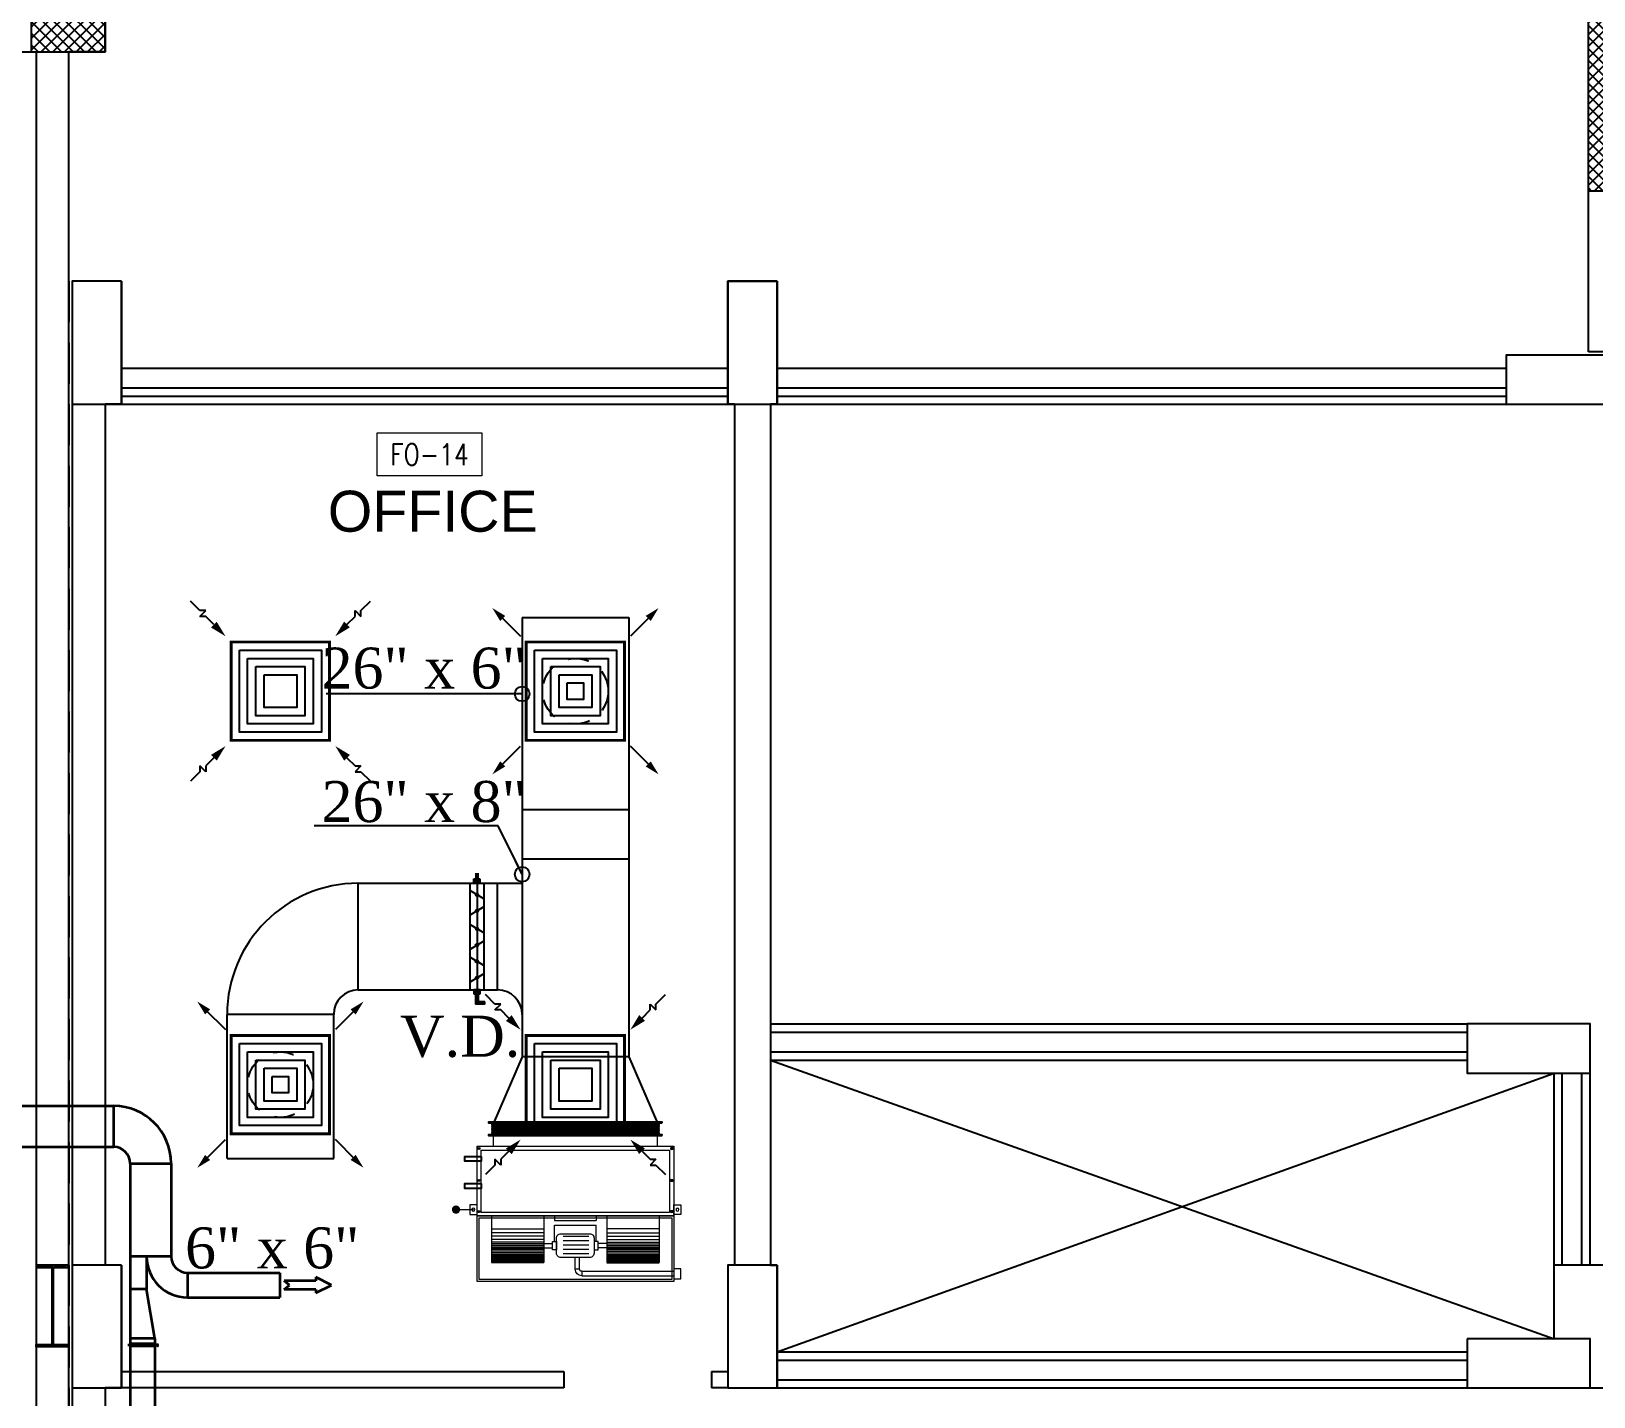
# Model space of a CAD drawing. Extents: x -432 to -365, y -145 to 173.
# Drawn here: x -415.21 to -405.68, y 35.7 to 44.03 of the extents above; entities that cross this region are included whole.
import ezdxf
from ezdxf.enums import TextEntityAlignment as Align

# ---------------------------------------------------------------- set-up
doc = ezdxf.new("R2010")
doc.units = 0
doc.header["$MEASUREMENT"] = 0
for name, pattern in [('DASHDOT', [1, 0.5, -0.25, 0, -0.25]), ('HIDDEN', [0.375, 0.25, -0.125]), ('HIDDEN-Z', [3, 2, -1])]:
    doc.linetypes.add(name, pattern=pattern)
for name, color, linetype in [('01_AC-EQUIP', 206, 'Continuous'), ('03_AC-S.DUCT', 5, 'Continuous'), ('12-AC-FL.CONN.', 2, 'Continuous'), ('A.C.VOLUM DAMPER', 2, 'Continuous'), ('COL', 2, 'Continuous'), ('COLHATCH', 5, 'Continuous'), ('column', 6, 'Continuous'), ('elev', 2, 'Continuous'), ('ELEV3', 1, 'Continuous'), ('FASEL', 253, 'Continuous'), ('HAND', 6, 'Continuous'), ('M-CH-WP-R', 40, 'HIDDEN-Z'), ('M-CH-WP-S', 142, 'Continuous'), ('M-DIFUSER', 195, 'Continuous'), ('M-DUCT-RA', 30, 'Continuous'), ('M-DUCT-SA', 5, 'Continuous'), ('M-EQBMNT', 21, 'Continuous'), ('Ties', 5, 'Continuous'), ('WALL', 4, 'Continuous'), ('WIN', 5, 'Continuous'), ('ZONE TEXT', 73, 'Continuous')]:
    doc.layers.add(name, color=color, linetype=linetype)
for name, color, linetype, lineweight in [('04-AC_F.A.DUCT', 4, 'Continuous', 35), ('A-SYMB-RMNU', 4, 'Continuous', 9), ('AC-TEXT', 15, 'Continuous', 30)]:
    doc.layers.add(name, color=color, linetype=linetype, lineweight=lineweight)
doc.styles.add('AC', font='romans.shx', dxfattribs={"height": 0.2})
doc.styles.add('ARABY', font='sosa.shx')
doc.styles.add('ROMANS-TITLE', font='ROMANS.shx', dxfattribs={"width": 0.8})
doc.dimstyles.new('IHAB', dxfattribs={"dimscale": 0, "dimtxt": 0.15, "dimasz": 0.09, "dimexe": 0.18, "dimexo": 0.0625, "dimgap": 0, "dimtad": 0, "dimtih": 1, "dimtoh": 1, "dimzin": 0, "dimdsep": 46, "dimtxsty": 'ARABY', "dimcen": 0.03, "dimse1": 1, "dimse2": 1, "dimclrd": 36, "dimclrt": 42, "dimadec": 0, "dimazin": 0, "dimtfac": 1, "dimtmove": 1, "dimatfit": 3, "dimldrblk": 'ORIGIN', "dimfxl": 1, "dimtolj": 1, "dimtzin": 0, "dimarcsym": 0})
pattern_1 = [(45, (866.5167, 302.899202), (-0.01347038418, 0.01347038418), []), (45, (866.52568, 302.899202), (-0.01347038418, 0.01347038418), [])]

# ---------------------------------------------------------------- blocks, each defined once
blk = doc.blocks.new('*U251')
at = {"layer": 'M-DIFUSER', "ltscale": 5, "const_width": 18}
blk.add_lwpolyline([(-300, 300), (300, 300), (300, -300), (-300, -300)], close=True, dxfattribs=at)
at = {"layer": 'M-DIFUSER', "color": 21}
for points in [[(250, 250), (-250, 250), (-250, -250), (250, -250)], [(200, 200), (-200, 200), (-200, -200), (200, -200)], [(150, 150), (-150, 150), (-150, -150), (150, -150)], [(100, 100), (-100, 100), (-100, -100), (100, -100)], [(50, 50), (-50, 50), (-50, -50), (50, -50)]]:
    blk.add_lwpolyline(points, close=True, dxfattribs=at)
at = {"layer": 'M-DUCT-SA', "color": 5, "extrusion": (-5.07059e-20, -1.19855e-17, -1)}
blk.add_line((-461.1, 461.1), (-335.4, 335.4), dxfattribs=at)
at = {"layer": 'M-DUCT-SA', "color": 5, "extrusion": (-1.19855e-17, 5.07059e-20, -1)}
blk.add_line((461.1, 461.1), (335.4, 335.4), dxfattribs=at)
at = {"layer": 'M-DUCT-SA', "color": 5, "extrusion": (1.19855e-17, -5.07059e-20, -1)}
blk.add_line((-461.1, -461.1), (-335.4, -335.4), dxfattribs=at)
at = {"layer": 'M-DUCT-SA', "color": 5, "extrusion": (5.07059e-20, 1.19855e-17, -1)}
blk.add_line((461.1, -461.1), (335.4, -335.4), dxfattribs=at)
at = {"layer": 'M-DUCT-SA', "color": 5, "extrusion": (-5.07059e-20, -1.19855e-17, -1)}
blk.add_solid([(459.6, 428.4), (428.6, 459.4), (506.9, 506.9)], dxfattribs=at)
at = {"layer": 'M-DUCT-SA', "color": 5, "extrusion": (5.07059e-20, -1.19855e-17, -1)}
blk.add_solid([(-459.6, 428.4), (-428.7, 459.4), (-506.9, 506.9)], dxfattribs=at)
at = {"layer": 'M-DUCT-SA', "color": 5, "extrusion": (1.19855e-17, -5.07059e-20, -1)}
blk.add_solid([(428.4, -459.6), (459.4, -428.6), (506.9, -506.9)], dxfattribs=at)
at = {"layer": 'M-DUCT-SA', "color": 5, "extrusion": (-1.19855e-17, -5.07059e-20, -1)}
blk.add_solid([(-428.4, -459.6), (-459.4, -428.6), (-506.9, -506.9)], dxfattribs=at)
blk = doc.blocks.new('*U254')
at = {"layer": 'M-DIFUSER', "ltscale": 5, "const_width": 18}
blk.add_lwpolyline([(-300, 300), (300, 300), (300, -300), (-300, -300)], close=True, dxfattribs=at)
at = {"layer": 'M-DIFUSER', "color": 21}
for points in [[(250, 250), (-250, 250), (-250, -250), (250, -250)], [(200, 200), (-200, 200), (-200, -200), (200, -200)], [(150, 150), (-150, 150), (-150, -150), (150, -150)], [(100, 100), (-100, 100), (-100, -100), (100, -100)]]:
    blk.add_lwpolyline(points, close=True, dxfattribs=at)
at = {"layer": 'M-DUCT-RA', "color": 30}
for p, q in [((-491, 491), (-548.9, 548.9)), ((-491, 455.4), (-491, 491)), ((-455.4, 491), (-491, 455.4)), ((-455.4, 455.4), (-455.4, 491)), ((455.4, 491), (491, 491)), ((491, 455.4), (455.4, 491)), ((491, 491), (548.9, 548.9)), ((-406.3, 406.3), (-455.4, 455.4)), ((406.3, 406.3), (455.4, 455.4)), ((455.4, 455.4), (491, 455.4)), ((-491, -455.4), (-455.4, -491)), ((-455.4, -455.4), (-491, -455.4)), ((-406.3, -406.3), (-455.4, -455.4)), ((406.3, -406.3), (455.4, -455.4)), ((455.4, -491), (491, -455.4)), ((455.4, -455.4), (455.4, -491)), ((491, -455.4), (491, -491)), ((-491, -491), (-548.9, -548.9)), ((-455.4, -491), (-491, -491)), ((491, -491), (548.9, -548.9))]:
    blk.add_line(p, q, dxfattribs=at)
for points in [[(-388.6, 424), (-423.7, 388.9), (-335, 335)], [(424, 388.6), (388.9, 423.7), (335, 335)], [(-424, -388.6), (-388.9, -423.7), (-335, -335)], [(388.6, -424), (423.7, -388.9), (335, -335)]]:
    blk.add_solid(points, dxfattribs=at)
blk = doc.blocks.new('A$C4397250F')
at = {"layer": '04-AC_F.A.DUCT'}
for p, q in [((0, 0), (-0.0241, -0.0482)), ((0.0241, -0.0482), (0, 0)), ((-0.0241, -0.0482), (-0.0132, -0.0482)), ((-0.0132, -0.0482), (-0.0132, -0.1443)), ((0.0132, -0.0482), (0.0241, -0.0482)), ((0.0132, -0.0482), (0.0132, -0.1443)), ((0, -0.1288), (-0.0132, -0.1443)), ((0.0132, -0.1443), (0, -0.1288))]:
    blk.add_line(p, q, dxfattribs=at)
blk = doc.blocks.new('A$C180A56EA')
at = {"layer": 'A.C.VOLUM DAMPER'}
h = blk.add_hatch(dxfattribs=at)
h.set_pattern_fill('ANSI31', color=256, scale=0.001, style=0)
h.set_pattern_definition([(45, (129.5106855, -230.48025158), (-8.838834765e-05, 8.838834765e-05), [])])
h.paths.add_polyline_path([(0.0459, 0.0039), (0.0459, 0.0065), (0.0401, 0.0065), (0.0401, -0.0027), (0.0459, -0.0027), (0.0459, 0), (0.0603, 0), (0.0603, 0.0128), (0.057, 0.0128), (0.057, 0.0039)])
for p, q in [((-0.1242, 0.0032), (-0.1161, 0.0032)), ((-0.1161, 0.0004), (-0.119, 0.0032)), ((-0.1185, 0), (-0.1161, 0.0024)), ((-0.1161, 0.0015), (-0.1179, 0.0032)), ((-0.1174, 0), (-0.1161, 0.0013)), ((-0.1161, 0.0026), (-0.1168, 0.0032)), ((-0.1163, 0), (-0.1161, 0.0001)), ((-0.1161, 0.0001), (-0.1104, 0.0058)), ((-0.1161, 0.0013), (-0.1116, 0.0058)), ((-0.1161, 0.0024), (-0.1127, 0.0058)), ((-0.1161, -0.0026), (-0.1161, 0.0058)), ((-0.1161, 0.0035), (-0.1138, 0.0058)), ((-0.1161, 0.0058), (-0.1099, 0.0058)), ((-0.1161, 0.0057), (-0.116, 0.0058)), ((-0.1161, 0.0046), (-0.1149, 0.0058)), ((-0.1161, -0.001), (-0.1099, 0.0053)), ((-0.1099, -0.0014), (-0.1161, 0.0048)), ((-0.1161, -0.0021), (-0.1099, 0.0042)), ((-0.1099, -0.0026), (-0.1161, 0.0037)), ((-0.1109, -0.0026), (-0.1161, 0.0026)), ((-0.112, -0.0026), (-0.1161, 0.0015)), ((-0.1131, -0.0026), (-0.1161, 0.0004)), ((-0.1099, -0.0003), (-0.116, 0.0058)), ((-0.1156, -0.0026), (-0.1099, 0.0031)), ((-0.1099, 0.0008), (-0.1149, 0.0058)), ((-0.1145, -0.0026), (-0.1099, 0.002)), ((-0.1099, 0.0019), (-0.1138, 0.0058)), ((-0.1134, -0.0026), (-0.1099, 0.0009)), ((-0.1128, 0.0019), (0.0401, 0.0019)), ((-0.1099, 0.003), (-0.1127, 0.0058)), ((-0.1099, 0.0041), (-0.1116, 0.0058)), ((-0.1099, 0.0052), (-0.1105, 0.0058)), ((0.0401, 0.0121), (-0.1099, 0.0121)), ((-0.0882, 0.0113), (-0.0994, -0.0075)), ((-0.0768, 0.0113), (-0.0656, -0.0075)), ((-0.0402, 0.0113), (-0.0514, -0.0075)), ((-0.0284, 0.0113), (-0.0173, -0.0075)), ((0.0056, 0.0113), (-0.0056, -0.0075)), ((0.0174, 0.0113), (0.0286, -0.0075)), ((0.0459, 0.0065), (0.0401, 0.0065)), ((0.0401, 0.0065), (0.0401, -0.0027)), ((0.0459, 0.0039), (0.0459, 0.0065)), ((0.057, 0.0039), (0.0459, 0.0039)), ((0.0603, 0.0128), (0.057, 0.0128)), ((0.057, 0.0128), (0.057, 0.0039)), ((0.0603, 0.0128), (0.0603, 0)), ((-0.1242, 0), (-0.1161, 0)), ((-0.1142, -0.0026), (-0.1161, -0.0007)), ((-0.1153, -0.0026), (-0.1161, -0.0018)), ((-0.1099, -0.0026), (-0.1161, -0.0026)), ((-0.1123, -0.0026), (-0.1099, -0.0003)), ((-0.1111, -0.0026), (-0.1099, -0.0014)), ((-0.11, -0.0026), (-0.1099, -0.0025)), ((-0.1099, -0.0083), (0.0401, -0.0083)), ((0.0401, -0.0027), (0.0459, -0.0027)), ((0.0603, 0), (0.0459, 0)), ((0.0459, -0.0027), (0.0459, 0))]:
    blk.add_line(p, q, dxfattribs=at)
at = {"layer": 'A.C.VOLUM DAMPER', "extrusion": (0, 0, -1)}
for centre, major_axis, start_param, end_param in [((-0.0938, 0.0019), (0.00135, 0.00135), 3.926991, 7.068583), ((-0.0938, 0.0019), (-0.00135, 0.00135), 2.356195, 5.497787), ((-0.0712, 0.0019), (0.00135, 0.00135), 3.926991, 7.068583), ((-0.0712, 0.0019), (-0.00135, 0.00135), 2.356195, 5.497787), ((-0.0458, 0.0019), (0.00135, 0.00135), 3.926991, 7.068583), ((-0.0458, 0.0019), (-0.00135, 0.00135), 2.356195, 5.497787), ((-0.0228, 0.0019), (0.00135, 0.00135), 3.926991, 7.068583), ((-0.0228, 0.0019), (-0.00135, 0.00135), 2.356194, 5.497787), ((0, 0.0019), (0.00135, 0.00135), 3.926991, 7.068583), ((0, 0.0019), (0.00135, 0.00135), 0.785398, 3.926991), ((0.023, 0.0019), (0.00135, 0.00135), 3.926991, 7.068583), ((0.023, 0.0019), (-0.00135, 0.00135), 2.356195, 5.497787)]:
    blk.add_ellipse(centre, major_axis=major_axis, ratio=1, start_param=start_param, end_param=end_param, dxfattribs=at)
blk = doc.blocks.new('A$C069E27EC')
at = {"layer": '01_AC-EQUIP', "color": 2, "linetype": 'Continuous'}
for p, q in [((0, 0), (0, -130)), ((1, 0.3), (0.5, -1.3)), ((1, 0.3), (1.5, -1.3)), ((2, 0.3), (1.5, -1.3)), ((2, 0.3), (2.5, -1.3)), ((3, 0.3), (2.5, -1.3)), ((3, 0.3), (3.6, -1.3)), ((4.1, 0.3), (3.6, -1.3)), ((4.1, 0.3), (4.6, -1.3)), ((5.1, 0.3), (4.6, -1.3)), ((5.1, 0.3), (5.6, -1.3)), ((6.1, 0.3), (5.6, -1.3)), ((6.1, 0.3), (6.6, -1.3)), ((7.1, 0.3), (6.6, -1.3)), ((7.1, 0.3), (7.6, -1.3)), ((8.1, 0.3), (7.6, -1.3)), ((8.1, 0.3), (8.6, -1.3)), ((9.2, 0.3), (8.6, -1.3)), ((9.2, 0.3), (9.7, -1.3)), ((1.5, -128.7), (1.5, -1.3)), ((2.5, -128.7), (2.5, -1.3)), ((3.6, -128.7), (3.6, -1.3)), ((4.6, -128.7), (4.6, -1.3)), ((5.6, -128.7), (5.6, -1.3)), ((6.6, -128.7), (6.6, -1.3)), ((7.6, -128.7), (7.6, -1.3)), ((8.6, -128.7), (8.6, -1.3)), ((1, -130.3), (0.5, -128.7)), ((1, -130.3), (1.5, -128.7)), ((2, -130.3), (1.5, -128.7)), ((2, -130.3), (2.5, -128.7)), ((3, -130.3), (2.5, -128.7)), ((3, -130.3), (3.6, -128.7)), ((4.1, -130.3), (3.6, -128.7)), ((4.1, -130.3), (4.6, -128.7)), ((5.1, -130.3), (4.6, -128.7)), ((5.1, -130.3), (5.6, -128.7)), ((6.1, -130.3), (5.6, -128.7)), ((6.1, -130.3), (6.6, -128.7)), ((7.1, -130.3), (6.6, -128.7)), ((7.1, -130.3), (7.6, -128.7)), ((8.1, -130.3), (7.6, -128.7)), ((8.1, -130.3), (8.6, -128.7)), ((9.2, -130.3), (8.6, -128.7)), ((9.2, -130.3), (9.7, -128.7))]:
    blk.add_line(p, q, dxfattribs=at)
for points in [[(0, 2.5), (0.5, 2.5), (0.5, -132.5), (0, -132.5)], [(9.7, 2.5), (10.2, 2.5), (10.2, -132.5), (9.7, -132.5)]]:
    blk.add_lwpolyline(points, close=True, dxfattribs=at)
blk = doc.blocks.new('A$C7CD32F90')
at = {"layer": '01_AC-EQUIP', "color": 1, "lineweight": 20}
for p, q in [((0.5993, -0.0745), (0.5993, -0.1449)), ((0.6259, -0.0745), (0.5993, -0.0745)), ((0.6259, -0.0745), (0.6259, -0.1449)), ((0.6392, -0.0346), (1.2, -0.0345)), ((0.6392, -0.0612), (0.6392, -0.0346)), ((0.6392, -0.0612), (1.2, -0.0612)), ((0.0885, -0.4), (0.0885, -0.1159)), ((0.4078, -0.1159), (0.0885, -0.1159)), ((0.4078, -0.1175), (0.0885, -0.1175)), ((0.4078, -0.1194), (0.0885, -0.1194)), ((0.4078, -0.1218), (0.0885, -0.1218)), ((0.4078, -0.1249), (0.0885, -0.1249)), ((0.4078, -0.1281), (0.0885, -0.1281)), ((0.4078, -0.1317), (0.0885, -0.1317)), ((0.4078, -0.1357), (0.0885, -0.1357)), ((0.4078, -0.1407), (0.0885, -0.1407)), ((0.4078, -0.1475), (0.0885, -0.1475)), ((0.4078, -0.1547), (0.0885, -0.1547)), ((0.4078, -0.1635), (0.0885, -0.1635)), ((0.4078, -0.1733), (0.0885, -0.1733)), ((0.4078, -0.1834), (0.0885, -0.1834)), ((0.4078, -0.4), (0.4078, -0.1159)), ((0.6828, -0.1679), (0.5262, -0.1679)), ((0.7908, -0.4), (0.7908, -0.1159)), ((0.7908, -0.1159), (1.11, -0.1159)), ((0.7908, -0.1175), (1.11, -0.1175)), ((0.7908, -0.1194), (1.11, -0.1194)), ((0.7908, -0.1218), (1.11, -0.1218)), ((0.7908, -0.1249), (1.11, -0.1249)), ((0.7908, -0.1281), (1.11, -0.1281)), ((0.7908, -0.1317), (1.11, -0.1317)), ((0.7908, -0.1357), (1.11, -0.1357)), ((0.7908, -0.1407), (1.11, -0.1407)), ((0.7908, -0.1475), (1.11, -0.1475)), ((0.7908, -0.1547), (1.11, -0.1547)), ((0.7908, -0.1635), (1.11, -0.1635)), ((0.7908, -0.1733), (1.11, -0.1733)), ((0.7908, -0.1834), (1.11, -0.1834)), ((1.11, -0.4), (1.11, -0.1159)), ((0.4078, -0.1935), (0.0885, -0.1935)), ((0.4078, -0.2007), (0.0885, -0.2007)), ((0.4078, -0.2094), (0.0885, -0.2094)), ((0.4078, -0.2192), (0.0885, -0.2192)), ((0.4078, -0.2293), (0.0885, -0.2293)), ((0.4078, -0.2394), (0.0885, -0.2394)), ((0.4078, -0.2554), (0.0885, -0.2554)), ((0.4078, -0.2754), (0.0885, -0.2754)), ((0.4078, -0.2044), (0.4596, -0.2044)), ((0.4078, -0.231), (0.4596, -0.231)), ((0.4722, -0.2429), (0.4722, -0.3429)), ((0.6828, -0.1945), (0.5262, -0.1945)), ((0.6828, -0.2211), (0.5262, -0.2211)), ((0.6828, -0.2477), (0.5262, -0.2477)), ((0.6828, -0.2743), (0.5262, -0.2743)), ((0.7263, -0.2429), (0.7263, -0.3429)), ((0.7908, -0.2044), (0.739, -0.2044)), ((0.7908, -0.231), (0.739, -0.231)), ((0.7908, -0.1935), (1.11, -0.1935)), ((0.7908, -0.2007), (1.11, -0.2007)), ((0.7908, -0.2094), (1.11, -0.2094)), ((0.7908, -0.2192), (1.11, -0.2192)), ((0.7908, -0.2293), (1.11, -0.2293)), ((0.7908, -0.2394), (1.11, -0.2394)), ((0.7908, -0.2554), (1.11, -0.2554)), ((0.7908, -0.2754), (1.11, -0.2754)), ((0.4078, -0.2954), (0.0885, -0.2954)), ((0.0885, -0.3207), (0.4078, -0.3207)), ((0.4722, -0.3429), (0.7263, -0.3429)), ((0.4722, -0.3703), (0.7263, -0.3703)), ((0.4722, -0.4), (0.4722, -0.3703)), ((0.7263, -0.4), (0.7263, -0.3703)), ((0.7908, -0.2954), (1.11, -0.2954)), ((1.11, -0.3207), (0.7908, -0.3207)), ((0.0219, -0.4254), (0.0012, -0.4254)), ((0.0111, -0.4184), (0.0111, -0.4317)), ((1.1781, -0.4254), (1.1988, -0.4254)), ((1.1889, -0.4184), (1.1889, -0.4317)), ((0.0219, -0.6154), (0.0012, -0.6154)), ((0.0111, -0.6084), (0.0111, -0.6217)), ((1.1781, -0.6154), (1.1988, -0.6154)), ((1.1889, -0.6084), (1.1889, -0.6217)), ((0.0219, -0.8104), (0.0012, -0.8104)), ((0.0111, -0.8034), (0.0111, -0.8167)), ((0.1002, -0.8245), (0.1002, -0.8899)), ((1.1002, -0.8245), (1.1002, -0.8899)), ((1.1781, -0.8104), (1.1988, -0.8104)), ((1.1889, -0.8034), (1.1889, -0.8167))]:
    blk.add_line(p, q, dxfattribs=at)
at = {"layer": '01_AC-EQUIP', "color": 1, "linetype": 'DASHDOT', "lineweight": 20}
for p, q in [((0.4078, -0.1935), (0.0885, -0.1935)), ((0.7908, -0.1935), (1.11, -0.1935))]:
    blk.add_line(p, q, dxfattribs=at)
at = {"layer": '01_AC-EQUIP', "color": 4, "lineweight": 20}
blk.add_line((-0.1285, -0.4376), (-0.0226, -0.4376), dxfattribs=at)
at = {"layer": '01_AC-EQUIP', "color": 1, "lineweight": 20}
for points in [[(0, -0.4), (1.2, -0.4), (1.2, 0), (0, 0)], [(0.0121, -0.3879), (1.1879, -0.3879), (1.1879, -0.0121), (0.0121, -0.0121)], [(1.244, -0.0757), (1.2, -0.0757), (1.2, -0.0158), (1.244, -0.0158)], [(0.4848, -0.1925), (0.4596, -0.1925), (0.4596, -0.2429), (0.4848, -0.2429)], [(0.7137, -0.1925), (0.739, -0.1925), (0.739, -0.2429), (0.7137, -0.2429)], [(-0.044, -0.4068), (0, -0.4068), (0, -0.4667), (-0.044, -0.4667)], [(1.2, -0.4), (0, -0.4), (0, -0.8245), (1.2003, -0.8245)], [(1.175, -0.42), (0.0245, -0.42), (0.0245, -0.8), (1.175, -0.8)], [(1.244, -0.4068), (1.2, -0.4068), (1.2, -0.4667), (1.244, -0.4667)]]:
    blk.add_lwpolyline(points, close=True, dxfattribs=at)
blk.add_lwpolyline([(0.6871, -0.1449), (0.5115, -0.1449, 0.414214), (0.4848, -0.1715), (0.4848, -0.2639, 0.414214), (0.5115, -0.2905), (0.6871, -0.2905, 0.414214), (0.7137, -0.2639), (0.7137, -0.1715, 0.414214)], format="xyb", close=True, dxfattribs=at)
at = {"layer": '01_AC-EQUIP', "color": 4, "lineweight": 20, "const_width": 0.0252}
blk.add_lwpolyline([(-0.1258, -0.4499, 1), (-0.1312, -0.4253, 1)], format="xyb", close=True, dxfattribs=at)
at = {"layer": '01_AC-EQUIP', "color": 1, "lineweight": 20}
for centre in [(-0.0226, -0.4376), (1.2226, -0.4376)]:
    blk.add_circle(centre, 0.00932, dxfattribs=at)
for radius in [0.0399, 0.0133]:
    blk.add_arc((0.6392, -0.0745), radius, 90.00061, 180.00061, dxfattribs=at)
at = {"layer": '01_AC-EQUIP', "color": 1, "lineweight": 20, "extrusion": (0, 0, -1)}
for centre, major_axis, start_param, end_param in [((0.0111, -0.4254), (-0.00827, 0), -1.570796, 4.712389), ((0.0111, -0.4254), (-0.0047, 0), 3.141593, 9.424778), ((0.0111, -0.6154), (-0.00827, 0), -1.570796, 4.712389), ((0.0111, -0.6154), (-0.0047, 0), 3.141593, 9.424778), ((0.0111, -0.8104), (-0.00827, 0), -1.570796, 4.712389), ((0.0111, -0.8104), (-0.0047, 0), 3.141593, 9.424778)]:
    blk.add_ellipse(centre, major_axis=major_axis, ratio=0.646018, start_param=start_param, end_param=end_param, dxfattribs=at)
at = {"layer": '01_AC-EQUIP', "color": 1, "lineweight": 20}
for centre, major_axis, start_param, end_param in [((1.1889, -0.4254), (0.00827, 0), -1.570796, 4.712389), ((1.1889, -0.4254), (0.0047, 0), 3.141593, 9.424778), ((1.1889, -0.6154), (0.00827, 0), -1.570796, 4.712389), ((1.1889, -0.6154), (0.0047, 0), 3.141593, 9.424778), ((1.1889, -0.8104), (0.00827, 0), -1.570796, 4.712389), ((1.1889, -0.8104), (0.0047, 0), 3.141593, 9.424778)]:
    blk.add_ellipse(centre, major_axis=major_axis, ratio=0.646018, start_param=start_param, end_param=end_param, dxfattribs=at)
at = {"layer": 'M-CH-WP-R', "color": 6, "linetype": 'ByBlock', "ltscale": 1.5}
blk.add_lwpolyline([(0.025, -0.7623), (0.025, -0.7323), (-0.075, -0.7323), (-0.075, -0.7623)], close=True, dxfattribs=at)
at = {"layer": 'M-CH-WP-S', "color": 5, "linetype": 'ByBlock', "ltscale": 1.5}
blk.add_lwpolyline([(0.025, -0.5973), (0.025, -0.5673), (-0.075, -0.5673), (-0.075, -0.5973)], close=True, dxfattribs=at)
at = {"layer": 'M-EQBMNT', "color": 21, "linetype": 'ByBlock', "ltscale": 1.5}
for p, q in [((0.4078, -0.1159), (0.0885, -0.1159)), ((0.7908, -0.1159), (1.11, -0.1159))]:
    blk.add_line(p, q, dxfattribs=at)
at = {"layer": '01_AC-EQUIP', "color": 1, "lineweight": 20, "xscale": 0.00784765227677817, "yscale": 0.00784765227677817, "zscale": 0.00784765227677817, "rotation": 270}
blk.add_blockref('A$C069E27EC', (1.1102, -0.8899), dxfattribs=at)
blk = doc.blocks.new('A-ROOM')
at = {"layer": 'A-SYMB-RMNU'}
blk.add_lwpolyline([(-425, 175), (425, 175), (425, -175), (-425, -175)], close=True, dxfattribs=at)
at = {"layer": 'A-SYMB-RMNU', "style": 'ROMANS-TITLE', "width": 0.8}
blk.add_attdef('ROOM-NO', text='', height=175, dxfattribs=at).set_placement((0, 0), align=Align.MIDDLE)

msp = doc.modelspace()

# ---------------------------------------------------------------- hatches: boundary and pattern name
at = {"layer": 'COLHATCH', "linetype": 'Continuous'}
h = msp.add_hatch(dxfattribs=at)
h.set_pattern_fill('_USER', color=252, scale=0.05, angle=45, style=0, double=1, pattern_type=0)
h.set_pattern_definition([(45, (-202.924395, -132.77691), (-0.035355339, 0.035355339), []), (135, (-202.924395, -132.77691), (-0.035355339, -0.035355339), [])])
h.paths.add_polyline_path([(-382.4844, 44.8031), (-382.7844, 44.8031), (-382.7844, 43.9031), (-382.4844, 43.9031)])
h.paths.add_polyline_path([(-380.4844, 44.8031), (-381.2844, 44.8031), (-381.2844, 44.5031), (-380.4844, 44.5031)])
h.paths.add_polyline_path([(-378.5344, 42.8031), (-378.8344, 42.8031), (-378.8344, 42.2031), (-378.5344, 42.2031)])
h.paths.add_polyline_path([(-378.1344, 39.2231), (-378.9344, 39.2231), (-378.9344, 38.9231), (-378.1344, 38.9231)])
h.paths.add_polyline_path([(-380.6844, 39.2231), (-381.4844, 39.2231), (-381.4844, 38.9231), (-380.6844, 38.9231)])
h.paths.add_polyline_path([(-380.5844, 34.1731), (-381.4844, 34.1731), (-381.4844, 33.8731), (-380.5844, 33.8731)])
h.paths.add_polyline_path([(-378.1344, 34.2231), (-378.9344, 34.2231), (-378.9344, 33.9231), (-378.1344, 33.9231)])
h.paths.add_polyline_path([(-380.3919, 27.9531), (-381.4919, 27.9531), (-381.4919, 27.6531), (-380.6389, 27.6531, -0.011587), (-380.6548, 26.9674), (-380.4051, 26.9565, 0.01656)])
h.paths.add_polyline_path([(-380.5864, 25.2231), (-380.8398, 25.2231, -0.040808), (-381.4283, 22.8842), (-381.1918, 22.8031, 0.04151)])
h.paths.add_polyline_path([(-382.4844, 25.8231), (-382.7844, 25.8231), (-382.7844, 24.9231), (-382.4844, 24.9231)])
h.paths.add_polyline_path([(-386.6144, 25.8231), (-387.0144, 25.8231), (-387.0144, 24.9231), (-386.6144, 24.9231)])
h.paths.add_polyline_path([(-390.4144, 25.8231), (-390.8644, 25.8231), (-390.8644, 24.9231), (-390.4144, 24.9231)])
h.paths.add_polyline_path([(-390.6644, 24.0031), (-390.9644, 24.0031), (-390.9644, 23.1031), (-390.6644, 23.1031)])
h.paths.add_polyline_path([(-398.6644, 25.8231), (-398.9644, 25.8231), (-398.9644, 24.9231), (-398.6644, 24.9231)])
h.paths.add_polyline_path([(-398.6644, 24.0031), (-398.9644, 24.0031), (-398.9644, 23.1031), (-398.6644, 23.1031)])
h.paths.add_polyline_path([(-406.6644, 25.8231), (-406.9644, 25.8231), (-406.9644, 24.9231), (-406.6644, 24.9231)])
h.paths.add_polyline_path([(-406.6644, 24.0031), (-406.9644, 24.0031), (-406.9644, 23.1031), (-406.6644, 23.1031)])
h.paths.add_polyline_path([(-414.7644, 25.8231), (-415.2144, 25.8231), (-415.2144, 24.9231), (-414.7639, 24.9231)])
h.paths.add_polyline_path([(-414.6644, 24.0031), (-414.9644, 24.0031), (-414.9644, 23.1031), (-414.6644, 23.1031)])
h.paths.add_polyline_path([(-418.6144, 25.8231), (-419.0144, 25.8231), (-419.0144, 24.9231), (-418.6144, 24.9231)])
h.paths.add_polyline_path([(-422.8444, 25.8231), (-423.1444, 25.8231), (-423.1444, 24.9231), (-422.8444, 24.9231)])
h.paths.add_polyline_path([(-424.1369, 27.9531), (-425.2369, 27.9531, 0.01656), (-425.2237, 26.9565), (-424.974, 26.9674, -0.011587), (-424.9898, 27.6531), (-424.1369, 27.6531)])
h.paths.add_polyline_path([(-424.789, 25.2231), (-425.0424, 25.2231, 0.04151), (-424.437, 22.8031), (-424.2005, 22.8842, -0.040808)])
h.paths.add_polyline_path([(-424.1444, 34.1731), (-425.0444, 34.1731), (-425.0444, 33.8731), (-424.1444, 33.8731)])
h.paths.add_polyline_path([(-426.6944, 34.2231), (-427.4944, 34.2231), (-427.4944, 33.9231), (-426.6944, 33.9231)])
h.paths.add_polyline_path([(-426.6944, 39.2231), (-427.4944, 39.2231), (-427.4944, 38.9231), (-426.6944, 38.9231)])
h.paths.add_polyline_path([(-424.1444, 39.2231), (-424.9444, 39.2231), (-424.9444, 38.9231), (-424.1444, 38.9231)])
h.paths.add_polyline_path([(-426.7944, 42.8031), (-427.0944, 42.8031), (-427.0944, 42.2031), (-426.7944, 42.2031)])
h.paths.add_polyline_path([(-424.3444, 44.8031), (-425.1444, 44.8031), (-425.1444, 44.5031), (-424.3444, 44.5031)])
h.paths.add_polyline_path([(-422.8444, 44.8031), (-423.1444, 44.8031), (-423.1444, 43.9031), (-422.8444, 43.9031)])
h.paths.add_polyline_path([(-418.5644, 44.8031), (-418.9644, 44.8031), (-418.9644, 43.9031), (-418.5644, 43.9031)])
h.paths.add_polyline_path([(-414.7644, 44.8031), (-415.2144, 44.8031), (-415.2144, 43.9031), (-414.7644, 43.9031)])
h.paths.add_polyline_path([(-405.4144, 47.0031), (-405.7144, 47.0031), (-405.7144, 46.4031), (-405.4144, 46.4031)])
h.paths.add_polyline_path([(-405.4144, 44.5031), (-400.3144, 44.5031), (-400.3144, 43.0531), (-400.0144, 43.0531), (-400.0144, 44.8031), (-405.7144, 44.8031), (-405.7144, 43.0531), (-405.4144, 43.0531)])
h.paths.add_polyline_path([(-398.6644, 47.0031), (-398.9644, 47.0031), (-398.9644, 46.4031), (-398.6644, 46.4031)])
h.paths.add_polyline_path([(-398.6644, 43.6531), (-398.9644, 43.6531), (-398.9644, 43.0531), (-398.6644, 43.0531)])
h.paths.add_polyline_path([(-390.4144, 44.8031), (-390.8644, 44.8031), (-390.8644, 43.9031), (-390.4144, 43.9031)])
at = {"layer": 'Ties'}
h = msp.add_hatch(dxfattribs=at)
h.set_pattern_fill('ANSI32', color=256, scale=0.002, style=0)
h.set_pattern_definition(pattern_1)
h.paths.add_polyline_path([(-414.9844, 36.5031), (-415.1844, 36.5031), (-415.1844, 36.4871), (-414.9844, 36.4871)])
h = msp.add_hatch(dxfattribs=at)
h.set_pattern_fill('ANSI32', color=256, scale=0.002, style=0)
h.set_pattern_definition(pattern_1)
h.paths.add_polyline_path([(-415.0793, 36.4871), (-415.0895, 36.4871), (-415.0895, 36.0191), (-415.0793, 36.0191)])
h = msp.add_hatch(dxfattribs=at)
h.set_pattern_fill('ANSI32', color=256, scale=0.002, style=0)
h.set_pattern_definition(pattern_1)
h.paths.add_polyline_path([(-414.9844, 36.0191), (-415.1844, 36.0191), (-415.1844, 36.0031), (-414.9844, 36.0031)])

# ---------------------------------------------------------------- linework, layer by layer
at = {"layer": '03_AC-S.DUCT', "linetype": 'Continuous'}
for p, q in [((-412.2194, 40.4531), (-412.2194, 37.7731)), ((-412.2194, 40.4531), (-411.5694, 40.4531)), ((-411.5694, 40.4531), (-411.5694, 37.7731)), ((-412.2194, 39.2812), (-411.5694, 39.2812)), ((-412.2194, 38.9812), (-411.5694, 38.9812)), ((-413.2194, 38.8312), (-412.2194, 38.8312)), ((-413.2194, 38.1812), (-413.2194, 38.8312)), ((-412.3694, 38.1812), (-412.3694, 38.8312)), ((-413.2194, 38.1812), (-412.3694, 38.1812)), ((-414.0194, 37.1531), (-414.0194, 38.0312)), ((-413.3694, 38.0312), (-414.0194, 38.0312)), ((-413.3694, 37.1531), (-413.3694, 38.0312)), ((-412.2194, 37.7731), (-412.3944, 37.3691)), ((-411.5694, 37.7731), (-412.2194, 37.7731)), ((-411.5694, 37.7731), (-411.3944, 37.3691)), ((-414.0194, 37.1531), (-413.3694, 37.1531))]:
    msp.add_line(p, q, dxfattribs=at)
for centre, radius, start, end in [((-413.2194, 38.0312), 0.8, 90, 180), ((-413.2194, 38.0312), 0.15, 90, 180), ((-412.3694, 38.0312), 0.15, 0, 90)]:
    msp.add_arc(centre, radius, start, end, dxfattribs=at)
at = {"layer": '04-AC_F.A.DUCT', "linetype": 'Continuous'}
for p, q in [((-421.2595, 37.4731), (-414.7112, 37.4731)), ((-414.7112, 37.2231), (-414.7112, 37.4731)), ((-422.3528, 37.2231), (-414.7112, 37.2231)), ((-414.6112, 37.1231), (-414.6112, 35.0582)), ((-414.6112, 37.1231), (-414.3612, 37.1231)), ((-414.3612, 37.1231), (-414.3612, 36.5557)), ((-414.3612, 36.5557), (-414.6112, 36.5557)), ((-414.5112, 36.5557), (-414.5112, 36.3557)), ((-414.2612, 36.4557), (-413.6972, 36.4557)), ((-414.2612, 36.4557), (-414.2612, 36.3057)), ((-413.6972, 36.4557), (-413.6972, 36.3057)), ((-414.5112, 36.3557), (-414.6112, 36.3557)), ((-414.4612, 36.0557), (-414.5112, 36.3557)), ((-414.2612, 36.3057), (-413.6972, 36.3057)), ((-414.4612, 36.0557), (-414.6112, 36.0557)), ((-414.4612, 36.0557), (-414.4612, 35.0582))]:
    msp.add_line(p, q, dxfattribs=at)
for centre, radius, start, end in [((-414.7112, 37.1231), 0.35, 0, 90), ((-414.7112, 37.1231), 0.1, 0, 90), ((-414.2612, 36.5557), 0.25, 180, 270), ((-414.2612, 36.5557), 0.1, 180, 270)]:
    msp.add_arc(centre, radius, start, end, dxfattribs=at)
at = {"layer": '12-AC-FL.CONN.', "linetype": 'HIDDEN', "ltscale": 0.5}
for centre in [(-411.8944, 40.0031), (-413.6944, 37.6031)]:
    msp.add_circle(centre, 0.2, dxfattribs=at)
at = {"layer": 'COL', "linetype": 'Continuous'}
for points in [[(-414.6644, 42.5031), (-414.9644, 42.5031), (-414.9644, 41.7531), (-414.6644, 41.7531)], [(-410.6644, 42.5031), (-410.9644, 42.5031), (-410.9644, 41.7531), (-410.6644, 41.7531)], [(-406.2159, 41.7531), (-405.4144, 41.7531), (-405.4144, 42.0531), (-406.2159, 42.0531)], [(-406.4544, 37.9731), (-406.4544, 37.6731), (-405.7044, 37.6731), (-405.7044, 37.9731)], [(-414.6644, 36.5031), (-414.9644, 36.5031), (-414.9644, 35.7531), (-414.6644, 35.7531)], [(-410.6644, 36.5031), (-410.9644, 36.5031), (-410.9644, 35.7531), (-410.6644, 35.7531)], [(-406.4544, 36.0531), (-406.4544, 35.7531), (-405.7044, 35.7531), (-405.7044, 36.0531)]]:
    msp.add_lwpolyline(points, close=True, dxfattribs=at)
at = {"layer": 'column', "color": 252}
msp.add_lwpolyline([(-415.2144, 43.9031), (-414.7644, 43.9031), (-414.7644, 44.8031), (-415.2144, 44.8031)], close=True, dxfattribs=at)
msp.add_lwpolyline([(-405.7144, 43.0531), (-405.7144, 44.8031), (-400.0144, 44.8031), (-400.0144, 43.0531), (-400.3144, 43.0531), (-400.3144, 44.5031), (-405.4144, 44.5031), (-405.4144, 43.0531), (-405.7144, 43.0531)], dxfattribs=at)
at = {"layer": 'elev', "color": 252}
for p, q in [((-410.7044, 37.9731), (-406.4544, 37.9731)), ((-410.7044, 37.7531), (-406.4544, 37.7531)), ((-405.9244, 36.5031), (-405.9244, 37.6731)), ((-405.7044, 36.5031), (-405.7044, 37.6731)), ((-410.6644, 35.9731), (-406.4544, 35.9731)), ((-410.6644, 35.7531), (-406.4544, 35.7531))]:
    msp.add_line(p, q, dxfattribs=at)
at = {"layer": 'ELEV3', "color": 252, "linetype": 'Continuous'}
for p, q in [((-410.7044, 37.7531), (-405.9244, 36.0531)), ((-410.6644, 35.9731), (-405.9244, 37.6731))]:
    msp.add_line(p, q, dxfattribs=at)
at = {"layer": 'FASEL', "linetype": 'HIDDEN'}
for points in [[(-414.9844, 42.5031), (-414.9844, 27.2031), (-414.6444, 27.2031), (-414.6444, 27.7331), (-410.9844, 27.7331), (-410.9844, 27.2031), (-410.6444, 27.2031), (-410.6444, 27.7331), (-406.9844, 27.7331), (-406.9844, 27.2031), (-406.6444, 27.2031), (-406.6444, 27.7331), (-401.9844, 27.7331)], [(-414.9644, 42.5031), (-414.9644, 27.2231), (-414.6644, 27.2231), (-414.6644, 27.7531), (-410.9644, 27.7531), (-410.9644, 27.2231), (-410.6644, 27.2231), (-410.6644, 27.7531), (-406.9644, 27.7531), (-406.9644, 27.2231), (-406.6644, 27.2231), (-406.6644, 27.7531), (-401.9644, 27.7531)]]:
    msp.add_lwpolyline(points, dxfattribs=at)
at = {"layer": 'HAND'}
for p, q in [((-410.7044, 37.9231), (-406.4544, 37.9231)), ((-410.7044, 37.8031), (-406.4544, 37.8031)), ((-405.8744, 36.5031), (-405.8744, 37.6731)), ((-405.7544, 36.5031), (-405.7544, 37.6731)), ((-410.6644, 35.9231), (-406.4544, 35.9231)), ((-410.6644, 35.8031), (-406.4544, 35.8031))]:
    msp.add_line(p, q, dxfattribs=at)
at = {"layer": 'Ties'}
for points in [[(-415.1844, 36.4871), (-414.9844, 36.4871), (-414.9844, 36.5031), (-415.1844, 36.5031)], [(-415.1844, 36.0191), (-414.9844, 36.0191), (-414.9844, 36.0031), (-415.1844, 36.0031)]]:
    msp.add_lwpolyline(points, close=True, dxfattribs=at)
for points in [[(-415.0895, 36.4871), (-415.0895, 36.0191)], [(-415.0793, 36.0191), (-415.0793, 36.4871)]]:
    msp.add_lwpolyline(points, dxfattribs=at)
at = {"layer": 'WALL', "color": 252, "linetype": 'Continuous'}
for p, q in [((-405.7144, 42.0731), (-405.7144, 47.0031)), ((-414.7644, 44.8031), (-414.7644, 43.9031)), ((-415.5644, 43.9031), (-415.1844, 43.9031)), ((-415.1844, 43.9031), (-415.1844, 31.9531)), ((-414.7644, 43.9031), (-414.9844, 43.9031)), ((-414.9844, 31.9531), (-414.9844, 43.9031)), ((-414.6644, 42.5031), (-414.9644, 42.5031)), ((-414.9644, 42.5031), (-414.9644, 36.5031)), ((-414.6644, 42.5031), (-414.6644, 41.7531)), ((-410.9644, 41.7531), (-410.9644, 42.5031)), ((-410.9644, 42.5031), (-410.6644, 42.5031)), ((-410.6644, 42.5031), (-410.6644, 41.7531)), ((-414.9644, 42.3931), (-414.9644, 41.7531)), ((-406.2159, 42.0531), (-406.2159, 41.7531)), ((-405.4144, 42.0531), (-406.2159, 42.0531)), ((-405.4144, 42.0731), (-405.7144, 42.0731)), ((-414.9644, 41.7531), (-414.9644, 41.7531)), ((-414.7644, 41.7531), (-414.7644, 36.5031)), ((-414.6644, 41.7531), (-414.7644, 41.7531)), ((-410.9244, 41.7531), (-410.9644, 41.7531)), ((-410.9244, 41.7531), (-410.9244, 36.5031)), ((-410.7044, 41.7531), (-410.7044, 36.5031)), ((-410.6644, 41.7531), (-410.7044, 41.7531)), ((-406.2159, 41.7531), (-404.7344, 41.7531)), ((-414.9644, 36.5031), (-414.9644, 36.5031)), ((-414.9644, 36.5031), (-414.9644, 35.7531)), ((-414.6644, 36.5031), (-414.7644, 36.5031)), ((-414.6644, 36.5031), (-414.6644, 35.7531)), ((-410.9244, 36.5031), (-410.9644, 36.5031)), ((-410.9644, 36.5031), (-410.9644, 35.7531)), ((-410.7044, 36.5031), (-410.6644, 36.5031)), ((-410.6644, 36.5031), (-410.6644, 35.7531)), ((-405.9244, 36.0531), (-405.9244, 36.5031)), ((-405.5044, 36.5031), (-405.9244, 36.5031)), ((-405.9244, 36.0531), (-406.4544, 36.0531)), ((-406.4544, 36.0531), (-406.4544, 35.7531)), ((-414.9644, 35.7531), (-414.9644, 35.7531)), ((-414.9644, 35.7531), (-414.9644, 33.9731)), ((-414.6644, 35.7531), (-414.7644, 35.7531)), ((-414.7644, 35.7531), (-414.7644, 33.9731)), ((-410.9644, 35.7531), (-410.6644, 35.7531)), ((-406.4544, 35.7531), (-405.5044, 35.7531))]:
    msp.add_line(p, q, dxfattribs=at)
msp.add_lwpolyline([(-406.4544, 37.6731), (-405.7044, 37.6731), (-405.7044, 37.9731), (-406.4544, 37.9731)], close=True, dxfattribs=at)
at = {"layer": 'WIN', "color": 252}
for p, q in [((-414.6644, 41.9731), (-410.9644, 41.9731)), ((-410.6644, 41.9731), (-406.2159, 41.9731)), ((-414.6644, 41.8531), (-410.9644, 41.8531)), ((-410.6644, 41.8531), (-406.2159, 41.8531)), ((-414.6644, 41.8031), (-410.9644, 41.8031)), ((-414.6644, 41.7531), (-410.9644, 41.7531)), ((-410.9244, 41.7531), (-406.2159, 41.7531)), ((-410.6644, 41.8031), (-406.2159, 41.8031)), ((-414.6644, 35.8531), (-411.9644, 35.8531)), ((-411.9644, 35.8531), (-411.9644, 35.7531)), ((-411.0644, 35.8531), (-411.0644, 35.7531)), ((-411.0644, 35.8531), (-410.9644, 35.8531)), ((-411.9644, 35.7531), (-414.6644, 35.7531)), ((-410.9644, 35.7531), (-411.0644, 35.7531))]:
    msp.add_line(p, q, dxfattribs=at)

# ---------------------------------------------------------------- block references
at = {"layer": '01_AC-EQUIP', "xscale": -1, "rotation": 180}
msp.add_blockref('A$C7CD32F90', (-412.4946, 36.4034), dxfattribs=at)
at = {"layer": '04-AC_F.A.DUCT', "xscale": 2, "yscale": 2, "zscale": 2, "rotation": 270}
msp.add_blockref('A$C4397250F', (-413.382, 36.3807), dxfattribs=at)
at = {"layer": 'A-SYMB-RMNU', "xscale": 0.0007500000000391083, "yscale": 0.0007500000000106866, "zscale": 0.00075}
msp.add_blockref('A-ROOM', (-412.785, 41.447), dxfattribs=at).add_auto_attribs({'ROOM-NO': 'FO-14'})
at = {"layer": 'A.C.VOLUM DAMPER', "xscale": 4.333333319462781, "yscale": 4.333333319462781, "zscale": 4.333333319462824, "rotation": 270}
msp.add_blockref('A$C180A56EA', (-412.5031, 38.3551), dxfattribs=at)
at = {"layer": 'A.C.VOLUM DAMPER', "xscale": -1, "rotation": 180}
msp.add_blockref('A$C180A56EA', (-414.5014, 36.0183), dxfattribs=at)
at = {"layer": 'M-DIFUSER', "color": 21, "xscale": -0.0009999999999763531, "yscale": 0.001000000000004775, "zscale": 0.001}
for name, p in [('*U254', (-413.6944, 40.0031)), ('*U251', (-411.8944, 40.0031)), ('*U254', (-411.8944, 37.6031)), ('*U251', (-413.6944, 37.6031))]:
    msp.add_blockref(name, p, dxfattribs=at)

# ---------------------------------------------------------------- texts
at = {"layer": 'AC-TEXT', "color": 34, "linetype": 'Continuous', "char_height": 0.25, "width": 3.951459, "attachment_point": 7, "style": 'AC'}
for s, insert in [('\\A1;{\\fTimes New Roman|b0|i0|c0|p18;\\C256;26" x 6"}', (-413.4432, 40.0153)), ('\\A1;{\\fTimes New Roman|b0|i0|c0|p18;\\C256;26" x 8"}', (-413.4432, 39.201)), ('\\A1;{\\fTimes New Roman|b0|i0|c0|p18;\\C256;V.D.}', (-412.9651, 37.7679)), ('\\A1;{\\fTimes New Roman|b0|i0|c0|p18;\\C85;6" x 6"}', (-414.2759, 36.4789))]:
    msp.add_mtext(s, dxfattribs=dict(at, insert=insert))
at = {"layer": 'ZONE TEXT', "linetype": 'Continuous', "insert": (-413.4052, 41.2256), "char_height": 0.25, "width": 3.292883, "attachment_point": 1, "style": 'AC'}
msp.add_mtext('{\\fArial|b0|i0|c0|p34;OFFICE}', dxfattribs=at)

# ---------------------------------------------------------------- leaders
at = {"layer": 'AC-TEXT', "color": 34, "linetype": 'Continuous'}
for points in [[(-412.2194, 39.9865), (-413.4162, 39.9865)], [(-412.2194, 38.886), (-412.3651, 39.1808), (-413.4878, 39.1808)]]:
    msp.add_leader(points, dimstyle='IHAB', override={"dimscale": 1, "dimclrd": 34, "dimfxl": 0}, dxfattribs=at)

doc.saveas('drawing.dxf')
